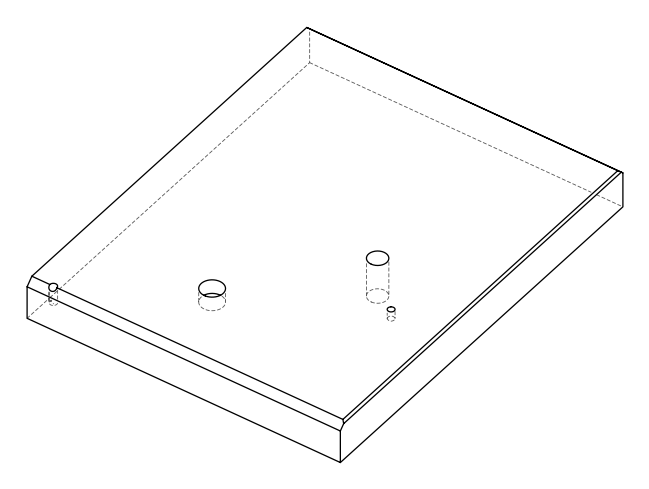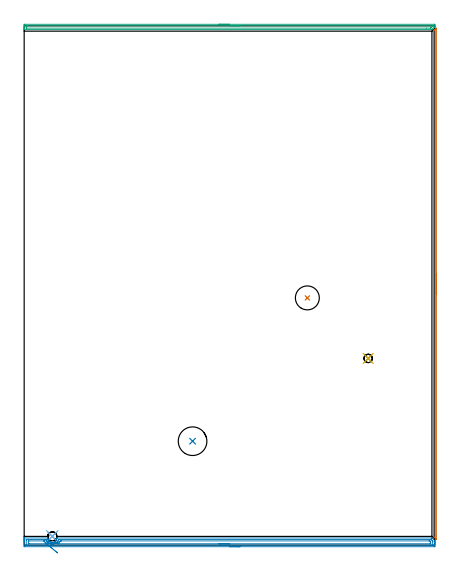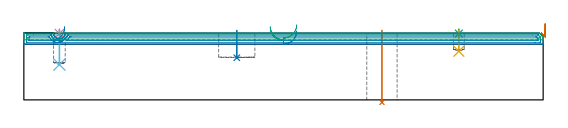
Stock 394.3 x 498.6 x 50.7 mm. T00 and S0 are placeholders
(PLAN: 9 operations, 5 tool changes, 20.9 min)
(1 INDEXABLE_INSERT_DRILL_THROUGH_HOLE_FROM_SOLID | STEP1HOLE | NXT0302_017 | 0.22 min | 21032 mm3)
(2 INDEXABLE_INSERT_DRILL_BLIND_HOLE_FROM_SOLID | STEP1POCKET | NXT0302_026 | 0.08 min | 10901 mm3)
(3 SPOT_DRILL | STEP1POCKET_1 | NXT0321_9005460120000 | 0.03 min | 2 mm3)
(4 SPOT_DRILL_1 | STEP1POCKET_2 | NXT0321_9005460120000 | 0.03 min | 2 mm3)
(5 DRILL_BLIND_HOLE_INTO_CENTER | STEP1POCKET_1 | NXT0301_052 | 0.06 min | 656 mm3)
(6 DRILL_BLIND_HOLE_INTO_CENTER_1 | STEP1POCKET_2 | NXT0301_059 | 0.11 min | 1374 mm3)
(7 AREA_MILL | FG_CHAMFER_SURFACE | UGT0205_001 | 4.07 min | 1931 mm3)
(8 AREA_MILL_1 | FG_CHAMFER_SURFACE_1 | UGT0205_001 | 9.82 min | 13852 mm3)
(9 AREA_MILL_2 | FG_CHAMFER_SURFACE_2 | UGT0205_001 | 6.48 min | 5107 mm3)
(TOOL NXT0302_017 | Index. Insert Drill 23mm [880-D2300L25-05] | D23 PA176 FL115 Z2)
(TOOL NXT0302_026 | Index. Insert Drill 27.5mm [880-D2750L32-03] | D27.5 PA176 FL83 Z2)
(TOOL NXT0321_9005460120000 | NC Spot Drill, 142deg, 12mm, Carbide, Uncoated | D12 PA142 FL30 Z2)
(TOOL NXT0301_052 | Carbide Drill 8.1mm [860.1-0810-024A1-MM 2214] | D8.1 PA140 FL47 Z2)
(TOOL NXT0301_059 | Carbide Drill 8.8mm [860.1-0880-026A1-MM 2214] | D8.8 PA140 FL47 Z2)
(TOOL UGT0205_001 | Chamfer Mill 20 x 3 x 45 deg. | D20 FL50 Z2)
(OP 1 INDEXABLE_INSERT_DRILL_THROUGH_HOLE_FROM_SOLID)
G17 G21 G94 G90
T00 M6
G54
G17 G0 G90 X271.9 Y237.4 S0 M3
G43 Z60.7 H1
G94 G81 G98 Z-1.902 F250. R52.7
G80
M5
M2
(OP 2 INDEXABLE_INSERT_DRILL_BLIND_HOLE_FROM_SOLID)
G17 G21 G94 G90
T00 M6
G54
G17 G0 G90 X161.7 Y99.8 S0 M3
G43 Z60.7 H1
G94 G81 G98 Z32. F250. R52.7
G80
M5
M2
(OP 3 SPOT_DRILL)
G17 G21 G94 G90
T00 M6
G54
G17 G0 G90 X330.3 Y179.3 S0 M3
G43 Z60.7 H0
G94 G81 G98 Z50.351 F250. R53.7
G80
M5
M2
(OP 4 SPOT_DRILL_1)
G17 G21 G94 G90
T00 M6
G54
G17 G0 G90 X27. Y8.4 S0 M3
G43 Z60.7 H0
G94 G81 G98 Z50.321 F250. R53.7
G80
M5
M2
(OP 5 DRILL_BLIND_HOLE_INTO_CENTER)
G17 G21 G94 G90
T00 M6
G54
G17 G0 G90 X330.3 Y179.3 S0 M3
G43 Z60.7 H1
G94 G81 G98 Z36.9 F250. R52.7
G80
M5
M2
(OP 6 DRILL_BLIND_HOLE_INTO_CENTER_1)
G17 G21 G94 G90
T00 M6
G54
G17 G0 G90 X27. Y8.4 S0 M3
G43 Z60.7 H1
G94 G81 G98 Z26.8 F250. R52.7
G80
M5
M2
(OP 7 AREA_MILL)
G17 G21 G94 G90
T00 M6
G54
G17 G0 G90 X395.8 Y260.95 S1061 M3
G43 Z60.7 H0
Z57.9
G94 G1 Y260.912 Z57.028 F250.
Y260.798 Z56.164
Y260.609 Z55.312
Y260.347 Z54.48
Y260.013 Z53.674
Y259.61 Z52.9
Y259.141 Z52.164
Y258.61 Z51.472
Y258.021 Z50.829
Y257.378 Z50.24
Y256.686 Z49.708
Y255.95 Z49.24
Y255.176 Z48.837
Y254.37 Z48.503
Y253.538 Z48.241
Y252.686 Z48.052
Y251.821 Z47.938
Y250.95 Z47.9
X395.799 Y5.769 Z47.901
X395.798 Y5.734
X395.792 Y5.617 Z47.906
X395.729 Y5.674 Z47.969
X395.63 Y5.769 Z48.068
X393.09 Y8.31 Z50.61
X393.027 Y8.375 Z50.673
X393.007 Y8.4 Z50.693
X393. Y8.895 Z50.7
Y493.005
X393.007 Y493.5 Z50.693
X393.024 Y493.524 Z50.675
X393.514 Y494.016 Z50.182
X393.852 Y494.352 Z49.848
X394.067 Y494.567 Z49.633
X394.29 Y494.791 Z49.408
X394.4 Y494.902 Z49.296
X394.975 Y495.475 Z48.725
X395.183 Y495.684 Z48.515
X395.286 Y495.788 Z48.41
X395.729 Y496.229 Z47.97
X395.782 Y496.28 Z47.917
X395.795 Y496.283 Z47.904
X395.8 Y496.28 Z47.9
Y250.95
Y250.078 Z47.938
Y249.213 Z48.052
Y248.362 Z48.241
Y247.53 Z48.503
Y246.724 Z48.837
Y245.95 Z49.24
Y245.214 Z49.708
Y244.522 Z50.24
Y243.879 Z50.829
Y243.289 Z51.472
Y242.758 Z52.164
Y242.29 Z52.9
Y241.887 Z53.674
Y241.553 Z54.48
Y241.291 Z55.312
Y241.102 Z56.164
Y240.988 Z57.028
Y240.95 Z57.9
G0 Z60.7
M5
M2
(OP 8 AREA_MILL_1)
G17 G21 G94 G90
T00 M6
G54
G17 G0 G90 X207.15 Y-1.5 S1061 M3
G43 Z60.7 H0
Z52.3
G94 G1 X207.112 Z51.428 F250.
X206.998 Z50.564
X206.809 Z49.712
X206.547 Z48.88
X206.213 Z48.074
X205.81 Z47.3
X205.341 Z46.564
X204.81 Z45.872
X204.221 Z45.229
X203.578 Z44.64
X202.886 Z44.108
X202.15 Z43.64
X201.376 Z43.237
X200.57 Z42.903
X199.738 Z42.641
X198.886 Z42.452
X198.022 Z42.338
X197.15 Z42.3
X0.618 Y-1.499 Z42.301
X0.006 Y-1.492 Z42.305
X0.003 Y-1.49 Z42.307
X0. Y-0.875 Z42.922
Y3.594 Z47.388
Y4.145 Z47.942
Y4.488 Z48.284
Y5.039 Z48.835
Y5.381 Z49.177
Y6.066 Z49.866
Y6.422 Z50.221
X0.007 Y6.835 Z50.626
X0.01 Y6.898 Z50.688
X0.171 Y6.9 Z50.7
X22.504
X22.589 Y6.897 Z50.689
X22.595 Y6.864 Z50.656
X22.627 Y6.556 Z50.354
X22.639 Y6.42 Z50.218
X22.687 Y6.114 Z49.913
X22.709 Y5.977 Z49.775
X22.832 Y5.528 Z49.327
X22.886 Y5.381 Z49.18
X22.995 Y5.089 Z48.888
X23.034 Y5. Z48.799
X23.268 Y4.592 Z48.391
X23.398 Y4.402 Z48.201
X23.535 Y4.2 Z47.999
X23.723 Y3.973 Z47.771
X23.844 Y3.843 Z47.642
X23.927 Y3.755 Z47.554
X24.11 Y3.594 Z47.393
X24.187 Y3.526 Z47.325
X24.46 Y3.312 Z47.111
X24.609 Y3.211 Z47.011
X24.637 Y3.193 Z46.993
X24.82 Y3.084 Z46.884
X25.137 Y2.931 Z46.73
X25.26 Y2.872 Z46.671
X25.37 Y2.831 Z46.63
X25.631 Y2.735 Z46.53
X25.713 Y2.703 Z46.5
X25.978 Y2.638 Z46.435
X26.078 Y2.615 Z46.408
X26.157 Y2.595 Z46.39
X26.606 Y2.527 Z46.324
X26.758 Y2.514 Z46.313
X26.885 Y2.506 Z46.3
X26.953 Y2.509 Z46.299
X27.164 Y2.51 Z46.307
X27.499 Y2.541 Z46.334
X27.948 Y2.616 Z46.412
X28.255 Y2.7 Z46.498
X28.311 Y2.716 Z46.513
X28.378 Y2.734 Z46.533
X28.392 Y2.737 Z46.537
X28.758 Y2.882 Z46.678
X28.847 Y2.916 Z46.713
X28.918 Y2.95 Z46.747
X29.069 Y3.023 Z46.821
X29.285 Y3.146 Z46.944
X29.537 Y3.312 Z47.111
X29.867 Y3.578 Z47.376
X30.178 Y3.866 Z47.663
X30.463 Y4.201 Z47.998
X30.758 Y4.634 Z48.431
X31.003 Y5.088 Z48.888
X31.049 Y5.187 Z48.986
X31.07 Y5.234 Z49.033
X31.119 Y5.381 Z49.177
X31.193 Y5.604 Z49.4
X31.291 Y5.978 Z49.774
X31.338 Y6.275 Z50.073
X31.361 Y6.419 Z50.218
X31.391 Y6.779 Z50.579
X31.41 Y6.893 Z50.693
X31.884 Y6.9 Z50.7
X391.002
X391.495 Y6.897 Z50.688
X391.67 Y6.73 Z50.53
X394.115 Y4.286 Z48.085
X394.278 Y4.12 Z47.917
X394.297 Y4.092 Z47.89
X394.299 Y4.041 Z47.839
X394.3 Y4.007 Z47.806
Y2.358 Z46.154
Y1.806 Z45.602
Y1.464 Z45.261
Y0.912 Z44.707
Y0.294 Z44.09
X394.299 Y-0.875 Z42.921
X394.297 Y-1.49 Z42.306
X394.294 Y-1.492 Z42.304
X393.682 Y-1.5 Z42.3
X197.15
Y-0.086 Z43.714
X2.404 Y-0.085 Z43.715
X2.3 Y-0.083 Z43.717
X2.093 Y-0.079 Z43.721
X2.009 Y-0.069 Z43.731
X2.006 Y-0.039 Z43.761
X2.004 Y0.018 Z43.818
X2. Y0.423 Z44.223
X2.001 Y4.891 Z48.691
X2.008 Y5.381 Z49.181
X2.01 Y5.476 Z49.276
X2.196 Y5.482 Z49.282
X2.301 Y5.485 Z49.285
X7.214 Y5.486 Z49.286
X20.375 Y5.485 Z49.285
X20.583 Y5.482 Z49.282
X20.722 Y5.479 Z49.279
X20.8 Y5.474 Z49.274
X20.807 Y5.457 Z49.257
X20.835 Y5.381 Z49.181
X20.919 Y5.136 Z48.936
X21.164 Y4.499 Z48.299
X21.17 Y4.488 Z48.288
X21.177 Y4.475 Z48.275
X21.408 Y4.091 Z47.891
X21.566 Y3.847 Z47.647
X21.739 Y3.594 Z47.394
X21.879 Y3.415 Z47.215
X22.058 Y3.2 Z47.
X22.303 Y2.942 Z46.742
X22.573 Y2.7 Z46.5
X22.951 Y2.393 Z46.193
X23.203 Y2.215 Z46.015
X23.434 Y2.069 Z45.869
X23.772 Y1.879 Z45.679
X23.922 Y1.806 Z45.606
X24.265 Y1.653 Z45.453
X24.495 Y1.564 Z45.364
X24.738 Y1.475 Z45.275
X24.946 Y1.403 Z45.203
X25.21 Y1.333 Z45.133
X25.631 Y1.235 Z45.035
X25.78 Y1.211 Z45.011
X26.419 Y1.123 Z44.923
X26.524 Y1.111 Z44.911
X26.573 Y1.108 Z44.908
X26.927 Y1.096 Z44.896
X27.278 Y1.099 Z44.899
X27.324 Y1.1 Z44.9
X27.37 Y1.103 Z44.903
X27.418 Y1.107 Z44.907
X27.52 Y1.117 Z44.917
X27.862 Y1.154 Z44.954
X28.166 Y1.202 Z45.002
X28.311 Y1.227 Z45.027
X28.575 Y1.279 Z45.079
X28.783 Y1.334 Z45.134
X29.204 Y1.452 Z45.252
X29.463 Y1.548 Z45.348
X30.098 Y1.806 Z45.606
X30.666 Y2.131 Z45.931
X30.991 Y2.35 Z46.15
X31.185 Y2.505 Z46.305
X31.424 Y2.7 Z46.5
X31.663 Y2.921 Z46.721
X31.884 Y3.139 Z46.939
X32.093 Y3.385 Z47.185
X32.259 Y3.594 Z47.394
X32.471 Y3.901 Z47.701
X32.554 Y4.026 Z47.826
X32.778 Y4.41 Z48.21
X32.805 Y4.461 Z48.261
X32.818 Y4.488 Z48.288
X32.977 Y4.832 Z48.632
X33.069 Y5.09 Z48.89
X33.167 Y5.381 Z49.181
X33.187 Y5.442 Z49.242
X33.199 Y5.469 Z49.269
X33.204 Y5.478 Z49.278
X33.255 Y5.48 Z49.28
X33.463 Y5.484 Z49.284
X33.567 Y5.486 Z49.286
X33.671
X390.109 Y5.485 Z49.285
X390.213 Y5.484 Z49.284
X390.421 Y5.479 Z49.279
X390.464 Y5.475 Z49.275
X390.478 Y5.465 Z49.265
X390.51 Y5.438 Z49.238
X390.568 Y5.381 Z49.181
X391.896 Y4.054 Z47.854
X392.124 Y3.823 Z47.623
X392.236 Y3.707 Z47.507
X392.289 Y3.649 Z47.449
X392.291 Y3.594 Z47.394
X392.298 Y3.191 Z46.991
X392.3 Y0.912 Z44.712
X392.299 Y0.509 Z44.309
X392.292 Y0.018 Z43.818
X392.29 Y-0.076 Z43.724
X392.104 Y-0.082 Z43.718
X391.999 Y-0.085 Z43.715
X388.076 Y-0.086 Z43.714
X197.15
Y1.328 Z45.128
X32.679 Y1.329 Z45.129
X32.558 Y1.33 Z45.13
X32.443 Y1.333 Z45.133
X32.418 Y1.335 Z45.135
X32.434 Y1.351 Z45.151
X32.49 Y1.4 Z45.2
X32.647 Y1.529 Z45.329
X32.778 Y1.636 Z45.436
X32.87 Y1.714 Z45.514
X32.975 Y1.806 Z45.606
X33.335 Y2.143 Z45.943
X33.671 Y2.491 Z46.291
X33.767 Y2.603 Z46.403
X33.844 Y2.7 Z46.5
X34.152 Y3.113 Z46.913
X34.467 Y3.594 Z47.394
X34.504 Y3.654 Z47.454
X34.734 Y4.053 Z47.853
X34.751 Y4.065 Z47.865
X34.773 Y4.066 Z47.866
X34.982 Y4.07 Z47.87
X35.458 Y4.071 Z47.871
X35.873
X388.739
X389.216 Y4.068 Z47.868
X389.374 Y4.065 Z47.865
X389.426 Y4.062 Z47.862
X389.47 Y4.023 Z47.823
X389.558 Y3.938 Z47.738
X389.906 Y3.594 Z47.394
X390.109 Y3.389 Z47.189
X390.272 Y3.217 Z47.017
X390.29 Y2.891 Z46.691
X390.296 Y2.7 Z46.5
X390.299 Y2.51 Z46.31
Y1.806 Z45.606
X390.298 Y1.617 Z45.417
X390.29 Y1.424 Z45.224
X390.279 Y1.335 Z45.135
X390.228 Y1.333 Z45.133
X390.109 Y1.331 Z45.131
X389.693 Y1.329 Z45.129
X197.15 Y1.328 Z45.128
X196.278 Z45.166
X195.413 Z45.28
X194.562 Z45.469
X193.73 Z45.732
X192.924 Z46.065
X192.15 Z46.468
X191.414 Z46.937
X190.722 Z47.468
X190.079 Z48.057
X189.49 Z48.701
X188.958 Z49.393
X188.49 Z50.128
X188.087 Z50.902
X187.753 Z51.708
X187.491 Z52.54
X187.302 Z53.392
X187.188 Z54.257
X187.15 Z55.128
G0 Z60.7
X30.936 Y1.908
Z55.727
G1 X30.951 Y1.909 Z54.854
X30.891 Y1.905 Z53.984
X30.755 Y1.897 Z53.123
X30.544 Y1.884 Z52.276
X30.26 Y1.867 Z51.451
X29.906 Y1.845 Z50.654
X29.484 Y1.819 Z49.891
X28.997 Y1.789 Z49.168
X28.449 Y1.756 Z48.49
X27.845 Y1.718 Z47.862
X27.187 Y1.678 Z47.29
X26.483 Y1.635 Z46.777
X25.737 Y1.589 Z46.328
X24.954 Y1.541 Z45.945
X24.141 Y1.491 Z45.633
X23.304 Y1.44 Z45.392
X22.449 Y1.388 Z45.226
X21.583 Y1.334 Z45.134
X21.546 Y1.332 Z45.132
X21.484 Y1.33 Z45.13
X20.748 Y1.328 Z45.128
X4.668 Y1.329 Z45.129
X4.191 Y1.331 Z45.131
X4.033 Y1.334 Z45.134
X4.014 Y1.335 Z45.135
X4.009 Y1.386 Z45.186
X4.004 Y1.488 Z45.288
X4.001 Y1.615 Z45.415
X4. Y1.806 Z45.606
X4.001 Y3.594 Z47.394
X4.002 Y3.783 Z47.583
X4.01 Y3.976 Z47.776
X4.021 Y4.065 Z47.865
X4.072 Y4.067 Z47.867
X4.191 Y4.069 Z47.869
X4.607 Y4.071 Z47.871
X18.484
X18.903 Y4.069 Z47.869
X19.138 Y4.064 Z47.864
X19.253 Y4.06 Z47.86
X19.378 Y3.85 Z47.65
X19.534 Y3.594 Z47.394
X19.792 Y3.179 Z46.979
X20.153 Y2.7 Z46.5
X20.271 Y2.556 Z46.356
X20.632 Y2.164 Z45.964
X21.023 Y1.806 Z45.606
X21.164 Y1.684 Z45.484
X21.53 Y1.38 Z45.18
X21.583 Y1.334 Z45.134
X22.159 Y0.849 Z44.694
X22.762 Y0.34 Z44.321
X23.387 Y-0.187 Z44.018
X24.03 Y-0.73 Z43.788
X24.686 Y-1.283 Z43.631
X25.35 Y-1.843 Z43.551
X26.017 Y-2.406 Z43.546
X26.681 Y-2.967 Z43.617
X27.338 Y-3.521 Z43.764
X27.983 Y-4.065 Z43.985
X28.611 Y-4.595 Z44.279
X29.217 Y-5.106 Z44.643
X29.796 Y-5.595 Z45.075
X30.345 Y-6.058 Z45.572
X30.858 Y-6.491 Z46.129
X31.332 Y-6.891 Z46.742
X31.763 Y-7.255 Z47.407
X32.149 Y-7.58 Z48.119
G0 Z60.7
M5
M2
(OP 9 AREA_MILL_2)
G17 G21 G94 G90
T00 M6
G54
G17 G0 G90 X187.15 Y500.1 S1061 M3
G43 Z60.7 H0
Z55.6
G94 G1 X187.188 Z54.728 F250.
X187.302 Z53.863
X187.491 Z53.012
X187.753 Z52.18
X188.087 Z51.374
X188.49 Z50.6
X188.958 Z49.864
X189.49 Z49.172
X190.079 Z48.529
X190.722 Z47.939
X191.414 Z47.408
X192.15 Z46.94
X192.924 Z46.537
X193.73 Z46.203
X194.562 Z45.941
X195.414 Z45.752
X196.278 Z45.638
X197.15 Z45.6
X393.867
X394.129 Y500.096 Z45.604
X394.297 Y500.091 Z45.605
X394.299 Y500.071 Z45.625
X394.3 Y498.863 Z46.832
Y498.053 Z47.646
Y497.988 Z47.711
X394.299 Y497.81 Z47.888
X394.278 Y497.778 Z47.922
X394.244 Y497.744 Z47.956
X394.052 Y497.55 Z48.146
X393.682 Y497.182 Z48.517
X391.896 Y495.395 Z50.304
X391.862 Y495.362 Z50.337
X391.52 Y495.023 Z50.677
X391.5 Y495.007 Z50.693
X391.002 Y495. Z50.7
X0.171
X0.01 Y495.002 Z50.689
X0.003 Y495.136 Z50.556
X0. Y495.277 Z50.422
Y495.567 Z50.132
Y496.237 Z49.457
Y497.448 Z48.249
Y497.988 Z47.707
Y499.468 Z46.228
X0.004 Y499.738 Z45.958
X0.01 Y500.092 Z45.604
X0.252 Y500.096 Z45.602
X0.618 Y500.1 Z45.6
X197.15
Y498.686 Z47.014
X391.896 Y498.685 Z47.015
X392.078 Y498.684 Z47.016
X392.246 Y498.681 Z47.019
X392.282 Y498.679 Z47.021
X392.29 Y498.66 Z47.04
X392.293 Y498.629 Z47.071
X392.297 Y498.469 Z47.231
X392.29 Y498.308 Z47.392
X392.284 Y498.246 Z47.454
X391.967 Y497.917 Z47.783
X391.002 Y496.952 Z48.748
X390.638 Y496.595 Z49.105
X390.46 Y496.422 Z49.278
X390.109 Y496.417 Z49.283
X389.927 Y496.415 Z49.285
X386.02 Y496.414 Z49.286
X2.404 Y496.415 Z49.285
X2.222 Y496.416 Z49.284
X2.054 Y496.419 Z49.281
X2.018 Y496.421 Z49.279
X2.01 Y496.441 Z49.26
X2.007 Y496.471 Z49.229
X2.001 Y496.632 Z49.068
Y498.383 Z47.317
X2.003 Y498.516 Z47.184
X2.008 Y498.621 Z47.079
X2.013 Y498.679 Z47.021
X2.049 Y498.68 Z47.02
X2.404 Y498.684 Z47.016
X2.585 Y498.685 Z47.015
X3.298 Y498.686 Z47.014
X197.15
X198.022 Z47.052
X198.886 Z47.166
X199.738 Z47.355
X200.57 Z47.617
X201.376 Z47.951
X202.15 Z48.354
X202.886 Z48.823
X203.578 Z49.354
X204.221 Z49.943
X204.81 Z50.586
X205.342 Z51.278
X205.81 Z52.014
X206.213 Z52.788
X206.547 Z53.594
X206.809 Z54.426
X206.998 Z55.278
X207.112 Z56.143
X207.15 Z57.014
G0 Z60.7
M5
M2
